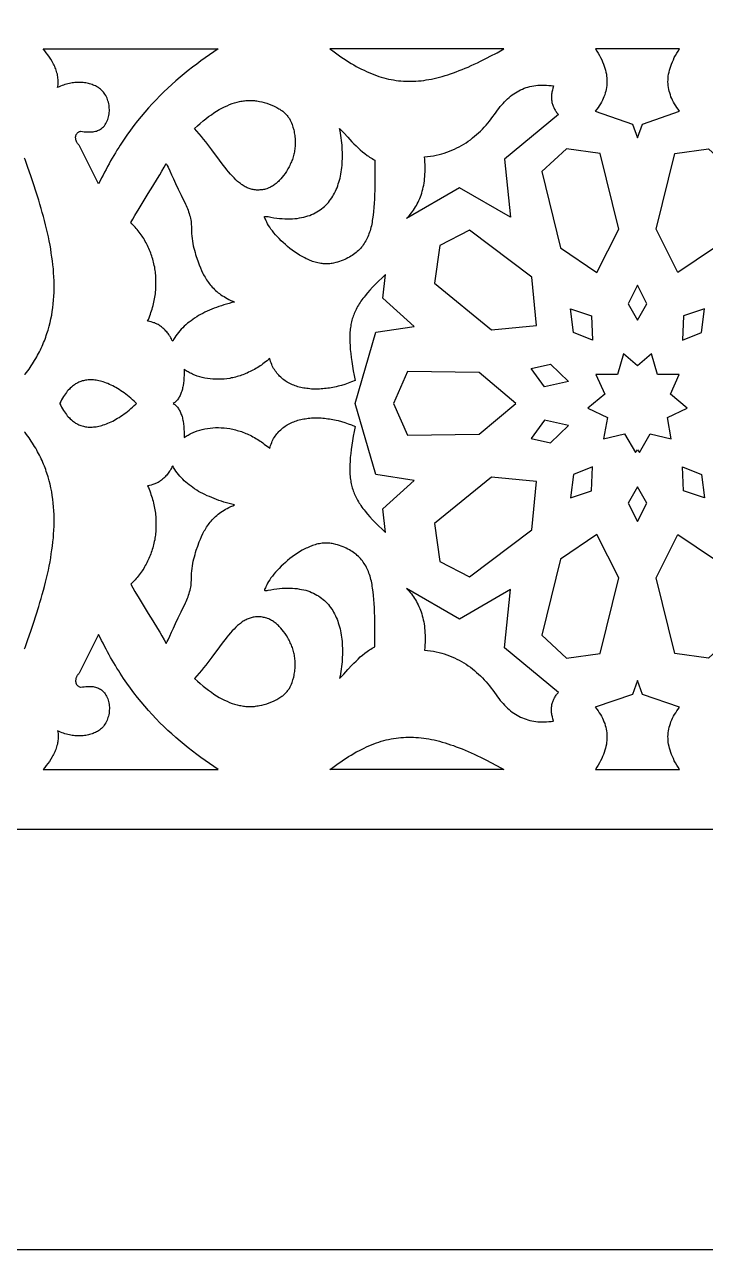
# Model space of a CAD drawing. Extents: x -580 to 580, y -400 to 400.
# Drawn here: x -255.3 to -198.6, y -400 to -298 of the extents above; entities that cross this region are included whole.
import ezdxf

# ---------------------------------------------------------------- set-up
doc = ezdxf.new("R2010")
doc.units = 0
doc.layers.add('LAYER_1', color=18, linetype='CONTINUOUS')
doc.layers.add('LAYER_2', color=174, linetype='CONTINUOUS')

msp = doc.modelspace()

# ---------------------------------------------------------------- linework, layer by layer
at = {"layer": 'LAYER_1'}
for points in [[(-580, -400), (580, -400), (580, 400), (-580, 400)], [(-239.2, -300.04), (-239.57, -300.28), (-239.93, -300.53), (-240.29, -300.78), (-240.65, -301.04), (-241, -301.3), (-241.36, -301.56), (-241.7, -301.84), (-242.05, -302.12), (-242.39, -302.4), (-242.73, -302.7), (-243.07, -303), (-243.4, -303.3), (-243.73, -303.62), (-244.06, -303.94), (-244.38, -304.27), (-244.7, -304.61), (-245.01, -304.95), (-245.32, -305.31), (-245.63, -305.67), (-245.93, -306.04), (-246.23, -306.43), (-246.52, -306.82), (-246.81, -307.22), (-247.09, -307.63), (-247.37, -308.05), (-247.5, -308.26), (-247.64, -308.48), (-247.77, -308.7), (-247.91, -308.92), (-248.04, -309.14), (-248.17, -309.37), (-248.3, -309.6), (-248.43, -309.83), (-248.55, -310.07), (-248.68, -310.31), (-248.8, -310.55), (-248.93, -310.79), (-249.05, -311.04), (-249.17, -311.29), (-250.75, -308.11), (-250.79, -308.08), (-250.83, -308.04), (-250.86, -307.99), (-250.9, -307.95), (-250.93, -307.91), (-250.95, -307.86), (-250.98, -307.82), (-251, -307.78), (-251.02, -307.73), (-251.04, -307.68), (-251.06, -307.64), (-251.07, -307.59), (-251.08, -307.55), (-251.08, -307.5), (-251.09, -307.46), (-251.09, -307.41), (-251.09, -307.37), (-251.08, -307.33), (-251.07, -307.29), (-251.06, -307.25), (-251.05, -307.21), (-251.03, -307.17), (-251.01, -307.13), (-250.98, -307.1), (-250.96, -307.06), (-250.93, -307.03), (-250.89, -307), (-250.85, -306.98), (-250.81, -306.95), (-250.77, -306.93), (-250.72, -306.91), (-250.67, -306.9), (-250.52, -306.92), (-250.37, -306.94), (-250.24, -306.95), (-250.1, -306.96), (-249.98, -306.96), (-249.86, -306.96), (-249.74, -306.95), (-249.63, -306.94), (-249.53, -306.93), (-249.43, -306.9), (-249.34, -306.88), (-249.25, -306.85), (-249.17, -306.81), (-249.09, -306.77), (-249.01, -306.73), (-248.94, -306.68), (-248.85, -306.6), (-248.77, -306.52), (-248.69, -306.44), (-248.62, -306.34), (-248.56, -306.25), (-248.5, -306.14), (-248.45, -306.04), (-248.41, -305.93), (-248.37, -305.82), (-248.34, -305.7), (-248.31, -305.58), (-248.29, -305.46), (-248.28, -305.34), (-248.27, -305.22), (-248.27, -305.1), (-248.28, -304.97), (-248.29, -304.85), (-248.3, -304.73), (-248.33, -304.61), (-248.35, -304.49), (-248.39, -304.37), (-248.43, -304.25), (-248.47, -304.14), (-248.52, -304.03), (-248.58, -303.93), (-248.64, -303.82), (-248.7, -303.73), (-248.77, -303.64), (-248.85, -303.55), (-248.93, -303.47), (-249.01, -303.39), (-249.1, -303.33), (-249.18, -303.27), (-249.26, -303.22), (-249.35, -303.17), (-249.44, -303.13), (-249.53, -303.09), (-249.62, -303.05), (-249.72, -303.01), (-249.82, -302.98), (-249.92, -302.95), (-250.02, -302.92), (-250.12, -302.9), (-250.23, -302.88), (-250.34, -302.87), (-250.45, -302.85), (-250.56, -302.84), (-250.67, -302.84), (-250.79, -302.84), (-250.9, -302.84), (-251.02, -302.84), (-251.14, -302.85), (-251.25, -302.86), (-251.37, -302.88), (-251.49, -302.9), (-251.61, -302.92), (-251.73, -302.95), (-251.86, -302.98), (-251.98, -303.02), (-252.1, -303.06), (-252.22, -303.1), (-252.34, -303.15), (-252.46, -303.2), (-252.59, -303.26), (-252.57, -303.14), (-252.55, -303.03), (-252.54, -302.92), (-252.54, -302.8), (-252.54, -302.69), (-252.55, -302.58), (-252.56, -302.47), (-252.57, -302.36), (-252.59, -302.25), (-252.61, -302.14), (-252.64, -302.03), (-252.67, -301.92), (-252.71, -301.82), (-252.74, -301.71), (-252.78, -301.61), (-252.83, -301.5), (-252.87, -301.4), (-252.92, -301.3), (-252.98, -301.2), (-253.03, -301.1), (-253.14, -300.91), (-253.27, -300.73), (-253.39, -300.54), (-253.53, -300.37), (-253.66, -300.2), (-253.8, -300.04)], [(-229.9, -300.04), (-229.67, -300.21), (-229.44, -300.38), (-229.22, -300.54), (-228.99, -300.69), (-228.77, -300.84), (-228.56, -300.98), (-228.34, -301.12), (-228.12, -301.25), (-227.91, -301.38), (-227.7, -301.5), (-227.48, -301.61), (-227.27, -301.72), (-227.06, -301.82), (-226.86, -301.92), (-226.65, -302.01), (-226.44, -302.1), (-226.24, -302.18), (-226.03, -302.26), (-225.82, -302.33), (-225.62, -302.39), (-225.42, -302.45), (-225.21, -302.5), (-225.01, -302.55), (-224.8, -302.59), (-224.6, -302.63), (-224.39, -302.66), (-224.19, -302.69), (-223.98, -302.71), (-223.77, -302.73), (-223.57, -302.74), (-223.36, -302.74), (-223.15, -302.74), (-222.94, -302.74), (-222.73, -302.73), (-222.52, -302.71), (-222.31, -302.69), (-222.09, -302.66), (-221.88, -302.63), (-221.66, -302.59), (-221.44, -302.55), (-221.22, -302.51), (-220.99, -302.45), (-220.77, -302.4), (-220.54, -302.33), (-220.31, -302.27), (-220.08, -302.19), (-219.85, -302.12), (-219.61, -302.03), (-219.37, -301.95), (-219.13, -301.85), (-218.88, -301.76), (-218.64, -301.65), (-218.39, -301.55), (-218.13, -301.43), (-217.88, -301.32), (-217.61, -301.19), (-217.35, -301.07), (-217.08, -300.93), (-216.81, -300.8), (-216.54, -300.66), (-215.98, -300.36), (-215.4, -300.04)], [(-204.28, -307.46), (-203.86, -306.3), (-200.77, -305.22), (-200.88, -305.07), (-200.99, -304.92), (-201.09, -304.77), (-201.19, -304.62), (-201.27, -304.47), (-201.35, -304.32), (-201.42, -304.17), (-201.49, -304.02), (-201.54, -303.87), (-201.59, -303.71), (-201.64, -303.56), (-201.67, -303.41), (-201.7, -303.25), (-201.72, -303.1), (-201.73, -302.94), (-201.74, -302.78), (-201.73, -302.62), (-201.72, -302.46), (-201.71, -302.3), (-201.68, -302.14), (-201.65, -301.98), (-201.61, -301.81), (-201.56, -301.64), (-201.5, -301.47), (-201.44, -301.3), (-201.37, -301.13), (-201.29, -300.95), (-201.21, -300.77), (-201.11, -300.59), (-201.01, -300.41), (-200.9, -300.23), (-200.79, -300.04), (-204.28, -300.04), (-207.77, -300.04), (-207.65, -300.23), (-207.54, -300.41), (-207.44, -300.59), (-207.35, -300.77), (-207.26, -300.95), (-207.18, -301.13), (-207.11, -301.3), (-207.05, -301.47), (-207, -301.64), (-206.95, -301.81), (-206.91, -301.98), (-206.87, -302.14), (-206.85, -302.3), (-206.83, -302.46), (-206.82, -302.62), (-206.82, -302.78), (-206.82, -302.94), (-206.84, -303.1), (-206.86, -303.25), (-206.88, -303.41), (-206.92, -303.56), (-206.96, -303.71), (-207.01, -303.87), (-207.07, -304.02), (-207.13, -304.17), (-207.2, -304.32), (-207.28, -304.47), (-207.37, -304.62), (-207.46, -304.77), (-207.56, -304.92), (-207.67, -305.07), (-207.79, -305.22), (-204.69, -306.3)], [(-223.51, -314.15), (-223.41, -314.04), (-223.31, -313.93), (-223.21, -313.82), (-223.11, -313.7), (-223.02, -313.58), (-222.93, -313.46), (-222.85, -313.33), (-222.77, -313.2), (-222.69, -313.07), (-222.62, -312.94), (-222.55, -312.8), (-222.48, -312.66), (-222.42, -312.51), (-222.36, -312.36), (-222.3, -312.21), (-222.25, -312.05), (-222.21, -311.89), (-222.16, -311.73), (-222.12, -311.56), (-222.09, -311.39), (-222.06, -311.22), (-222.03, -311.04), (-222.01, -310.86), (-221.99, -310.67), (-221.98, -310.48), (-221.97, -310.29), (-221.97, -310.09), (-221.97, -309.89), (-221.97, -309.68), (-221.98, -309.47), (-222, -309.26), (-222.01, -309.04), (-221.76, -309.01), (-221.52, -308.98), (-221.28, -308.94), (-221.04, -308.89), (-220.81, -308.84), (-220.59, -308.78), (-220.37, -308.71), (-220.15, -308.64), (-219.93, -308.56), (-219.73, -308.48), (-219.52, -308.39), (-219.32, -308.29), (-219.12, -308.19), (-218.93, -308.08), (-218.74, -307.97), (-218.56, -307.85), (-218.37, -307.73), (-218.2, -307.6), (-218.02, -307.46), (-217.85, -307.32), (-217.68, -307.18), (-217.52, -307.03), (-217.36, -306.88), (-217.2, -306.72), (-217.05, -306.56), (-216.89, -306.39), (-216.75, -306.22), (-216.6, -306.05), (-216.46, -305.87), (-216.32, -305.68), (-216.18, -305.5), (-216.05, -305.3), (-215.94, -305.15), (-215.82, -305), (-215.71, -304.85), (-215.59, -304.71), (-215.47, -304.58), (-215.35, -304.45), (-215.23, -304.32), (-215.11, -304.2), (-214.98, -304.09), (-214.85, -303.98), (-214.72, -303.88), (-214.58, -303.78), (-214.45, -303.69), (-214.31, -303.61), (-214.16, -303.53), (-214.02, -303.45), (-213.87, -303.39), (-213.72, -303.32), (-213.56, -303.27), (-213.41, -303.22), (-213.25, -303.18), (-213.08, -303.14), (-212.92, -303.11), (-212.75, -303.09), (-212.58, -303.07), (-212.4, -303.06), (-212.22, -303.05), (-212.04, -303.06), (-211.85, -303.06), (-211.66, -303.08), (-211.47, -303.1), (-211.27, -303.13), (-211.33, -303.31), (-211.37, -303.48), (-211.39, -303.56), (-211.41, -303.65), (-211.42, -303.73), (-211.43, -303.81), (-211.44, -303.89), (-211.44, -303.97), (-211.44, -304.05), (-211.44, -304.13), (-211.44, -304.21), (-211.43, -304.28), (-211.42, -304.36), (-211.41, -304.43), (-211.4, -304.51), (-211.38, -304.58), (-211.36, -304.65), (-211.34, -304.72), (-211.31, -304.8), (-211.28, -304.86), (-211.25, -304.93), (-211.22, -305), (-211.18, -305.07), (-211.14, -305.13), (-211.1, -305.2), (-211.06, -305.26), (-211.01, -305.33), (-210.96, -305.39), (-210.91, -305.45), (-210.85, -305.51), (-215.35, -309.21), (-214.85, -314.06), (-219.1, -311.6)], [(-241.17, -306.66), (-240.93, -306.44), (-240.7, -306.24), (-240.47, -306.04), (-240.24, -305.86), (-240.01, -305.68), (-239.78, -305.52), (-239.56, -305.37), (-239.34, -305.23), (-239.12, -305.1), (-238.9, -304.98), (-238.69, -304.87), (-238.47, -304.77), (-238.26, -304.68), (-238.05, -304.6), (-237.84, -304.53), (-237.63, -304.47), (-237.42, -304.42), (-237.32, -304.4), (-237.22, -304.39), (-237.11, -304.37), (-237.01, -304.36), (-236.91, -304.35), (-236.8, -304.34), (-236.7, -304.34), (-236.6, -304.33), (-236.5, -304.33), (-236.39, -304.34), (-236.29, -304.34), (-236.19, -304.35), (-236.09, -304.36), (-235.98, -304.37), (-235.88, -304.39), (-235.78, -304.41), (-235.57, -304.45), (-235.37, -304.5), (-235.16, -304.57), (-234.96, -304.64), (-234.75, -304.72), (-234.54, -304.81), (-234.33, -304.92), (-234.24, -304.97), (-234.15, -305.02), (-234.06, -305.07), (-233.98, -305.13), (-233.9, -305.18), (-233.82, -305.24), (-233.75, -305.3), (-233.69, -305.36), (-233.63, -305.42), (-233.57, -305.48), (-233.51, -305.54), (-233.46, -305.6), (-233.41, -305.66), (-233.37, -305.72), (-233.28, -305.84), (-233.21, -305.97), (-233.15, -306.09), (-233.1, -306.21), (-233.05, -306.33), (-233.01, -306.45), (-232.98, -306.56), (-232.92, -306.78), (-232.89, -306.9), (-232.87, -307.02), (-232.85, -307.14), (-232.83, -307.26), (-232.81, -307.37), (-232.8, -307.49), (-232.79, -307.6), (-232.79, -307.72), (-232.79, -307.83), (-232.79, -307.94), (-232.79, -308.06), (-232.8, -308.17), (-232.81, -308.28), (-232.82, -308.39), (-232.84, -308.5), (-232.85, -308.6), (-232.88, -308.71), (-232.9, -308.82), (-232.93, -308.92), (-232.96, -309.03), (-232.99, -309.13), (-233.03, -309.24), (-233.07, -309.34), (-233.11, -309.44), (-233.15, -309.54), (-233.2, -309.65), (-233.25, -309.75), (-233.3, -309.85), (-233.35, -309.95), (-233.41, -310.04), (-233.53, -310.24), (-233.64, -310.41), (-233.76, -310.57), (-233.88, -310.72), (-234, -310.87), (-234.13, -311.01), (-234.19, -311.07), (-234.26, -311.14), (-234.33, -311.2), (-234.39, -311.25), (-234.47, -311.31), (-234.54, -311.36), (-234.61, -311.41), (-234.69, -311.46), (-234.76, -311.51), (-234.84, -311.55), (-234.92, -311.59), (-235, -311.62), (-235.09, -311.66), (-235.17, -311.69), (-235.26, -311.71), (-235.35, -311.74), (-235.44, -311.76), (-235.53, -311.77), (-235.63, -311.78), (-235.73, -311.79), (-235.83, -311.8), (-235.93, -311.8), (-236.02, -311.8), (-236.11, -311.79), (-236.2, -311.78), (-236.29, -311.76), (-236.38, -311.75), (-236.46, -311.72), (-236.55, -311.7), (-236.63, -311.67), (-236.71, -311.64), (-236.8, -311.6), (-236.88, -311.56), (-236.96, -311.52), (-237.04, -311.47), (-237.12, -311.42), (-237.2, -311.37), (-237.28, -311.32), (-237.36, -311.26), (-237.43, -311.2), (-237.59, -311.07), (-237.74, -310.93), (-237.89, -310.78), (-238.04, -310.62), (-238.19, -310.46), (-238.34, -310.28), (-238.49, -310.1), (-238.64, -309.91), (-238.79, -309.72), (-239.1, -309.31), (-239.73, -308.45), (-240.07, -308), (-240.24, -307.78), (-240.42, -307.55), (-240.6, -307.33), (-240.78, -307.1), (-240.98, -306.88)], [(-234.81, -314.06), (-234.56, -314.1), (-234.33, -314.13), (-234.09, -314.15), (-233.87, -314.17), (-233.65, -314.19), (-233.43, -314.19), (-233.22, -314.19), (-233.02, -314.18), (-232.82, -314.17), (-232.63, -314.15), (-232.44, -314.12), (-232.26, -314.09), (-232.08, -314.05), (-231.91, -314), (-231.75, -313.95), (-231.58, -313.9), (-231.43, -313.83), (-231.28, -313.77), (-231.13, -313.69), (-230.99, -313.62), (-230.85, -313.53), (-230.72, -313.45), (-230.59, -313.35), (-230.47, -313.26), (-230.36, -313.15), (-230.24, -313.05), (-230.14, -312.93), (-230.03, -312.82), (-229.93, -312.7), (-229.84, -312.57), (-229.75, -312.45), (-229.67, -312.31), (-229.59, -312.18), (-229.51, -312.04), (-229.44, -311.9), (-229.37, -311.75), (-229.31, -311.6), (-229.25, -311.44), (-229.2, -311.29), (-229.15, -311.13), (-229.1, -310.97), (-229.06, -310.8), (-229.02, -310.63), (-228.99, -310.46), (-228.96, -310.29), (-228.93, -310.11), (-228.91, -309.93), (-228.89, -309.75), (-228.88, -309.57), (-228.87, -309.39), (-228.86, -309.2), (-228.86, -309.01), (-228.86, -308.82), (-228.86, -308.63), (-228.87, -308.44), (-228.88, -308.24), (-228.89, -308.05), (-228.91, -307.85), (-228.94, -307.66), (-228.96, -307.46), (-228.99, -307.26), (-229.02, -307.06), (-229.06, -306.86), (-229.09, -306.66), (-228.75, -307.03), (-228.41, -307.4), (-228.07, -307.77), (-227.9, -307.94), (-227.72, -308.12), (-227.55, -308.29), (-227.37, -308.45), (-227.18, -308.61), (-226.99, -308.76), (-226.79, -308.91), (-226.69, -308.98), (-226.59, -309.05), (-226.49, -309.12), (-226.38, -309.18), (-226.27, -309.25), (-226.16, -309.31), (-226.16, -311.01), (-226.17, -311.41), (-226.17, -311.8), (-226.18, -312.18), (-226.19, -312.54), (-226.21, -312.89), (-226.23, -313.24), (-226.26, -313.57), (-226.3, -313.89), (-226.34, -314.19), (-226.37, -314.34), (-226.39, -314.49), (-226.42, -314.64), (-226.45, -314.78), (-226.49, -314.92), (-226.52, -315.05), (-226.56, -315.18), (-226.61, -315.31), (-226.65, -315.44), (-226.7, -315.56), (-226.75, -315.69), (-226.8, -315.8), (-226.86, -315.92), (-226.92, -316.03), (-226.98, -316.14), (-227.05, -316.25), (-227.12, -316.35), (-227.19, -316.46), (-227.27, -316.55), (-227.35, -316.65), (-227.44, -316.74), (-227.53, -316.83), (-227.62, -316.92), (-227.72, -317), (-227.82, -317.08), (-227.93, -317.16), (-228.04, -317.24), (-228.16, -317.31), (-228.28, -317.38), (-228.4, -317.45), (-228.54, -317.51), (-228.67, -317.57), (-228.81, -317.63), (-228.96, -317.68), (-229.11, -317.74), (-229.26, -317.79), (-229.42, -317.83), (-229.59, -317.88), (-229.7, -317.9), (-229.8, -317.92), (-229.91, -317.93), (-230.02, -317.94), (-230.12, -317.95), (-230.23, -317.95), (-230.34, -317.94), (-230.45, -317.94), (-230.56, -317.92), (-230.67, -317.91), (-230.78, -317.89), (-230.9, -317.86), (-231.01, -317.84), (-231.12, -317.81), (-231.23, -317.77), (-231.34, -317.74), (-231.45, -317.7), (-231.56, -317.65), (-231.67, -317.61), (-231.78, -317.56), (-231.89, -317.51), (-232, -317.45), (-232.21, -317.34), (-232.43, -317.21), (-232.64, -317.08), (-232.84, -316.94), (-233.04, -316.8), (-233.24, -316.65), (-233.43, -316.49), (-233.61, -316.33), (-233.79, -316.17), (-233.96, -316.01), (-234.13, -315.84), (-234.28, -315.68), (-234.43, -315.51), (-234.56, -315.35), (-234.69, -315.19), (-234.81, -315.04), (-234.91, -314.89), (-235.01, -314.74), (-235.09, -314.6), (-235.16, -314.47), (-235.22, -314.35), (-235.25, -314.28), (-235.27, -314.23), (-235.32, -314.13), (-235.34, -314.09), (-235.36, -314.06), (-235.36, -314.04), (-235.36, -314.03), (-235.36, -314.02), (-235.35, -314.01), (-235.34, -314), (-235.31, -313.99), (-235.27, -313.99), (-235.22, -313.99), (-235.14, -314), (-235.05, -314.01)], [(-205.84, -315.05), (-207.39, -308.75), (-210.19, -308.35), (-212.25, -310.26), (-210.68, -316.6), (-207.65, -318.67)], [(-202.71, -315.05), (-201.16, -308.75), (-198.37, -308.35), (-196.3, -310.26), (-197.87, -316.6), (-200.91, -318.67)], [(-246.5, -314.5), (-246.33, -314.21), (-246.16, -313.92), (-245.8, -313.32), (-245.03, -312.08), (-244.65, -311.46), (-244.27, -310.83), (-244.08, -310.52), (-243.9, -310.21), (-243.72, -309.89), (-243.55, -309.58), (-243.47, -309.74), (-243.39, -309.89), (-243.24, -310.2), (-243.09, -310.52), (-242.94, -310.87), (-242.76, -311.26), (-242.55, -311.71), (-242.3, -312.23), (-242.15, -312.52), (-241.99, -312.84), (-241.93, -312.96), (-241.87, -313.09), (-241.81, -313.21), (-241.76, -313.34), (-241.71, -313.48), (-241.67, -313.61), (-241.62, -313.74), (-241.59, -313.88), (-241.55, -314.01), (-241.52, -314.15), (-241.5, -314.28), (-241.47, -314.41), (-241.46, -314.55), (-241.45, -314.68), (-241.44, -314.81), (-241.44, -314.94), (-241.44, -315.18), (-241.43, -315.41), (-241.41, -315.63), (-241.39, -315.84), (-241.36, -316.04), (-241.32, -316.24), (-241.29, -316.43), (-241.24, -316.62), (-241.19, -316.8), (-241.14, -316.98), (-241.09, -317.16), (-241.03, -317.33), (-240.91, -317.68), (-240.78, -318.03), (-240.68, -318.27), (-240.59, -318.5), (-240.48, -318.73), (-240.42, -318.84), (-240.37, -318.95), (-240.3, -319.06), (-240.24, -319.16), (-240.17, -319.27), (-240.1, -319.37), (-240.03, -319.48), (-239.95, -319.58), (-239.88, -319.68), (-239.79, -319.78), (-239.7, -319.88), (-239.61, -319.97), (-239.52, -320.07), (-239.42, -320.16), (-239.32, -320.25), (-239.21, -320.34), (-239.09, -320.42), (-238.98, -320.51), (-238.85, -320.59), (-238.72, -320.67), (-238.59, -320.75), (-238.45, -320.83), (-238.31, -320.91), (-238.16, -320.98), (-238, -321.05), (-237.84, -321.12), (-238.07, -321.17), (-238.29, -321.23), (-238.51, -321.3), (-238.73, -321.36), (-238.94, -321.43), (-239.15, -321.5), (-239.35, -321.57), (-239.55, -321.64), (-239.75, -321.72), (-239.94, -321.8), (-240.13, -321.89), (-240.31, -321.97), (-240.49, -322.06), (-240.67, -322.16), (-240.84, -322.25), (-241, -322.35), (-241.17, -322.45), (-241.32, -322.56), (-241.47, -322.67), (-241.62, -322.78), (-241.76, -322.89), (-241.9, -323.01), (-242.04, -323.13), (-242.16, -323.26), (-242.29, -323.38), (-242.4, -323.52), (-242.52, -323.65), (-242.63, -323.79), (-242.73, -323.93), (-242.82, -324.08), (-242.92, -324.23), (-243, -324.38), (-243.06, -324.28), (-243.11, -324.18), (-243.16, -324.09), (-243.22, -324), (-243.27, -323.92), (-243.33, -323.83), (-243.39, -323.75), (-243.44, -323.68), (-243.5, -323.6), (-243.56, -323.53), (-243.62, -323.47), (-243.69, -323.4), (-243.75, -323.34), (-243.81, -323.29), (-243.88, -323.23), (-243.94, -323.18), (-244.01, -323.13), (-244.07, -323.09), (-244.14, -323.04), (-244.21, -323), (-244.28, -322.96), (-244.35, -322.93), (-244.42, -322.9), (-244.49, -322.86), (-244.56, -322.84), (-244.64, -322.81), (-244.78, -322.77), (-244.93, -322.73), (-245.09, -322.71), (-245.02, -322.56), (-244.96, -322.42), (-244.91, -322.28), (-244.86, -322.14), (-244.81, -321.99), (-244.76, -321.85), (-244.71, -321.71), (-244.67, -321.57), (-244.63, -321.42), (-244.6, -321.28), (-244.56, -321.14), (-244.53, -321), (-244.51, -320.85), (-244.48, -320.71), (-244.46, -320.57), (-244.44, -320.43), (-244.43, -320.28), (-244.41, -320.14), (-244.4, -320), (-244.39, -319.86), (-244.39, -319.72), (-244.39, -319.58), (-244.39, -319.44), (-244.39, -319.3), (-244.39, -319.16), (-244.4, -319.02), (-244.41, -318.88), (-244.43, -318.75), (-244.44, -318.61), (-244.46, -318.48), (-244.48, -318.34), (-244.5, -318.21), (-244.53, -318.07), (-244.56, -317.94), (-244.59, -317.81), (-244.62, -317.68), (-244.66, -317.55), (-244.7, -317.42), (-244.74, -317.29), (-244.78, -317.16), (-244.83, -317.04), (-244.87, -316.91), (-244.92, -316.79), (-244.98, -316.66), (-245.03, -316.54), (-245.09, -316.42), (-245.15, -316.3), (-245.21, -316.19), (-245.28, -316.07), (-245.34, -315.95), (-245.41, -315.84), (-245.48, -315.73), (-245.55, -315.62), (-245.63, -315.51), (-245.71, -315.4), (-245.79, -315.29), (-245.87, -315.19), (-245.95, -315.09), (-246.04, -314.99), (-246.13, -314.89), (-246.22, -314.79), (-246.31, -314.69), (-246.41, -314.6)], [(-213.08, -319.06), (-218.26, -315.14), (-220.73, -316.41), (-221.2, -319.56), (-216.44, -323.42), (-212.69, -323.07)], [(-242.97, -329.56), (-242.96, -329.56), (-242.97, -329.57), (-242.95, -329.57), (-242.88, -329.61), (-242.82, -329.66), (-242.76, -329.71), (-242.71, -329.76), (-242.65, -329.82), (-242.6, -329.88), (-242.55, -329.95), (-242.51, -330.01), (-242.46, -330.08), (-242.42, -330.16), (-242.38, -330.24), (-242.34, -330.32), (-242.31, -330.4), (-242.28, -330.48), (-242.25, -330.57), (-242.22, -330.66), (-242.19, -330.76), (-242.17, -330.85), (-242.15, -330.95), (-242.13, -331.05), (-242.1, -331.26), (-242.07, -331.47), (-242.06, -331.7), (-242.05, -331.93), (-242.05, -332.16), (-242.05, -332.4), (-241.97, -332.35), (-241.89, -332.29), (-241.8, -332.24), (-241.71, -332.19), (-241.62, -332.14), (-241.53, -332.09), (-241.44, -332.04), (-241.34, -332), (-241.25, -331.96), (-241.15, -331.92), (-240.95, -331.84), (-240.75, -331.78), (-240.54, -331.72), (-240.32, -331.67), (-240.11, -331.64), (-239.88, -331.61), (-239.66, -331.59), (-239.43, -331.57), (-239.19, -331.57), (-238.96, -331.58), (-238.72, -331.6), (-238.48, -331.62), (-238.24, -331.66), (-238.12, -331.68), (-238, -331.71), (-237.88, -331.74), (-237.76, -331.77), (-237.64, -331.8), (-237.52, -331.83), (-237.39, -331.87), (-237.27, -331.91), (-237.15, -331.95), (-237.03, -332), (-236.91, -332.05), (-236.79, -332.1), (-236.67, -332.16), (-236.55, -332.21), (-236.43, -332.27), (-236.31, -332.33), (-236.19, -332.4), (-236.07, -332.47), (-235.95, -332.54), (-235.83, -332.61), (-235.72, -332.69), (-235.6, -332.77), (-235.48, -332.85), (-235.37, -332.94), (-235.26, -333.03), (-235.14, -333.12), (-235.03, -333.21), (-234.92, -333.31), (-234.88, -333.18), (-234.84, -333.06), (-234.8, -332.94), (-234.75, -332.82), (-234.7, -332.71), (-234.65, -332.59), (-234.59, -332.49), (-234.53, -332.38), (-234.46, -332.28), (-234.39, -332.18), (-234.32, -332.09), (-234.25, -332), (-234.17, -331.91), (-234.09, -331.83), (-234, -331.75), (-233.92, -331.67), (-233.83, -331.6), (-233.74, -331.53), (-233.64, -331.46), (-233.55, -331.4), (-233.45, -331.34), (-233.34, -331.28), (-233.24, -331.22), (-233.13, -331.17), (-233.02, -331.12), (-232.91, -331.08), (-232.8, -331.04), (-232.69, -331), (-232.57, -330.96), (-232.45, -330.93), (-232.33, -330.9), (-232.21, -330.87), (-232.08, -330.85), (-231.96, -330.83), (-231.83, -330.81), (-231.7, -330.79), (-231.57, -330.78), (-231.44, -330.77), (-231.31, -330.76), (-231.17, -330.76), (-231.04, -330.76), (-230.9, -330.76), (-230.77, -330.76), (-230.63, -330.77), (-230.49, -330.78), (-230.35, -330.79), (-230.21, -330.81), (-230.07, -330.83), (-229.93, -330.85), (-229.79, -330.87), (-229.65, -330.9), (-229.51, -330.93), (-229.37, -330.96), (-229.22, -330.99), (-228.94, -331.07), (-228.65, -331.15), (-228.37, -331.25), (-228.09, -331.35), (-227.81, -331.47), (-227.88, -331.89), (-227.95, -332.29), (-228.02, -332.68), (-228.07, -333.04), (-228.12, -333.4), (-228.17, -333.73), (-228.2, -334.06), (-228.22, -334.37), (-228.24, -334.66), (-228.25, -334.95), (-228.25, -335.09), (-228.24, -335.23), (-228.24, -335.36), (-228.23, -335.49), (-228.22, -335.62), (-228.21, -335.75), (-228.19, -335.88), (-228.17, -336), (-228.15, -336.12), (-228.13, -336.25), (-228.1, -336.37), (-228.07, -336.48), (-228.04, -336.6), (-228, -336.72), (-227.96, -336.83), (-227.92, -336.95), (-227.88, -337.06), (-227.83, -337.17), (-227.78, -337.29), (-227.72, -337.4), (-227.66, -337.51), (-227.6, -337.62), (-227.53, -337.74), (-227.46, -337.85), (-227.39, -337.96), (-227.32, -338.07), (-227.24, -338.19), (-227.15, -338.3), (-227.06, -338.42), (-226.97, -338.53), (-226.78, -338.77), (-226.57, -339), (-226.34, -339.25), (-226.1, -339.5), (-225.84, -339.76), (-225.56, -340.02), (-225.26, -340.3), (-225.48, -338.33), (-222.89, -335.98), (-226.08, -335.48), (-227.81, -329.56), (-226.08, -323.64), (-222.89, -323.15), (-225.48, -320.79), (-225.26, -318.83), (-225.56, -319.1), (-225.84, -319.37), (-226.1, -319.63), (-226.34, -319.88), (-226.57, -320.12), (-226.78, -320.36), (-226.97, -320.59), (-227.06, -320.71), (-227.15, -320.82), (-227.24, -320.94), (-227.32, -321.05), (-227.39, -321.16), (-227.46, -321.28), (-227.53, -321.39), (-227.6, -321.5), (-227.66, -321.61), (-227.72, -321.73), (-227.78, -321.84), (-227.83, -321.95), (-227.88, -322.07), (-227.92, -322.18), (-227.96, -322.29), (-228, -322.41), (-228.04, -322.53), (-228.07, -322.64), (-228.1, -322.76), (-228.13, -322.88), (-228.15, -323), (-228.17, -323.13), (-228.19, -323.25), (-228.21, -323.38), (-228.22, -323.5), (-228.23, -323.63), (-228.24, -323.77), (-228.24, -323.9), (-228.25, -324.04), (-228.25, -324.18), (-228.24, -324.46), (-228.22, -324.76), (-228.2, -325.07), (-228.17, -325.39), (-228.12, -325.73), (-228.07, -326.08), (-228.02, -326.45), (-227.95, -326.84), (-227.88, -327.24), (-227.81, -327.66), (-228.09, -327.77), (-228.37, -327.88), (-228.65, -327.97), (-228.94, -328.06), (-229.22, -328.13), (-229.37, -328.17), (-229.51, -328.2), (-229.65, -328.23), (-229.79, -328.25), (-229.93, -328.28), (-230.07, -328.3), (-230.21, -328.32), (-230.35, -328.33), (-230.49, -328.34), (-230.63, -328.35), (-230.77, -328.36), (-230.9, -328.37), (-231.04, -328.37), (-231.17, -328.37), (-231.31, -328.36), (-231.44, -328.36), (-231.57, -328.35), (-231.7, -328.33), (-231.83, -328.32), (-231.96, -328.3), (-232.08, -328.28), (-232.21, -328.26), (-232.33, -328.23), (-232.45, -328.2), (-232.57, -328.17), (-232.69, -328.13), (-232.8, -328.09), (-232.91, -328.05), (-233.02, -328), (-233.13, -327.96), (-233.24, -327.9), (-233.34, -327.85), (-233.45, -327.79), (-233.55, -327.73), (-233.64, -327.67), (-233.74, -327.6), (-233.83, -327.53), (-233.92, -327.45), (-234, -327.38), (-234.09, -327.3), (-234.17, -327.21), (-234.25, -327.13), (-234.32, -327.04), (-234.39, -326.94), (-234.46, -326.84), (-234.53, -326.74), (-234.59, -326.64), (-234.65, -326.53), (-234.7, -326.42), (-234.75, -326.31), (-234.8, -326.19), (-234.84, -326.07), (-234.88, -325.94), (-234.92, -325.81), (-235.03, -325.91), (-235.14, -326.01), (-235.26, -326.1), (-235.37, -326.19), (-235.48, -326.27), (-235.6, -326.36), (-235.72, -326.44), (-235.83, -326.51), (-235.95, -326.59), (-236.07, -326.66), (-236.19, -326.73), (-236.31, -326.79), (-236.43, -326.85), (-236.55, -326.91), (-236.67, -326.97), (-236.79, -327.03), (-236.91, -327.08), (-237.03, -327.13), (-237.15, -327.17), (-237.27, -327.22), (-237.39, -327.26), (-237.52, -327.29), (-237.64, -327.33), (-237.76, -327.36), (-237.88, -327.39), (-238, -327.42), (-238.12, -327.44), (-238.24, -327.47), (-238.48, -327.5), (-238.72, -327.53), (-238.96, -327.55), (-239.19, -327.55), (-239.43, -327.55), (-239.66, -327.54), (-239.88, -327.52), (-240.11, -327.49), (-240.32, -327.45), (-240.54, -327.4), (-240.75, -327.35), (-240.95, -327.28), (-241.15, -327.21), (-241.25, -327.17), (-241.34, -327.13), (-241.44, -327.08), (-241.53, -327.04), (-241.62, -326.99), (-241.71, -326.94), (-241.8, -326.89), (-241.89, -326.84), (-241.97, -326.78), (-242.05, -326.72), (-242.05, -326.96), (-242.05, -327.2), (-242.06, -327.43), (-242.07, -327.65), (-242.1, -327.87), (-242.13, -328.08), (-242.15, -328.18), (-242.17, -328.27), (-242.19, -328.37), (-242.22, -328.46), (-242.25, -328.55), (-242.28, -328.64), (-242.31, -328.73), (-242.34, -328.81), (-242.38, -328.89), (-242.42, -328.97), (-242.46, -329.04), (-242.51, -329.11), (-242.55, -329.18), (-242.6, -329.25), (-242.65, -329.31), (-242.71, -329.36), (-242.76, -329.42), (-242.82, -329.47), (-242.88, -329.51), (-242.95, -329.56)], [(-204.28, -322.62), (-203.51, -321.26), (-204.28, -319.72), (-205.04, -321.26)], [(-208.02, -324.29), (-209.62, -323.65), (-209.87, -321.69), (-208.11, -322.27)], [(-200.53, -324.29), (-198.94, -323.65), (-198.68, -321.69), (-200.44, -322.27)], [(-210.02, -327.73), (-212.03, -328.19), (-213.13, -326.65), (-211.51, -326.29)], [(-204.28, -333.41), (-204.11, -333.64), (-203.21, -332.08), (-201.46, -332.52), (-201.78, -330.74), (-200.15, -329.96), (-201.54, -328.8), (-200.8, -327.15), (-202.61, -327.16), (-203.1, -325.42), (-204.28, -326.42), (-205.45, -325.42), (-205.95, -327.16), (-207.75, -327.15), (-207.01, -328.8), (-208.4, -329.96), (-206.78, -330.74), (-207.1, -332.52), (-205.35, -332.08), (-204.45, -333.64)], [(-214.4, -329.56), (-217.47, -326.99), (-223.43, -326.91), (-224.59, -329.56), (-223.43, -332.21), (-217.47, -332.13)], [(-251.7, -330.68), (-251.61, -330.77), (-251.53, -330.85), (-251.44, -330.93), (-251.36, -331), (-251.27, -331.07), (-251.18, -331.13), (-251.09, -331.19), (-251.01, -331.24), (-250.91, -331.29), (-250.82, -331.33), (-250.73, -331.37), (-250.64, -331.4), (-250.54, -331.43), (-250.44, -331.46), (-250.35, -331.48), (-250.25, -331.5), (-250.14, -331.52), (-250.04, -331.53), (-249.93, -331.53), (-249.83, -331.53), (-249.72, -331.53), (-249.61, -331.52), (-249.49, -331.51), (-249.38, -331.5), (-249.26, -331.48), (-249.14, -331.45), (-249.02, -331.43), (-248.9, -331.39), (-248.78, -331.35), (-248.65, -331.31), (-248.52, -331.26), (-248.39, -331.21), (-248.26, -331.16), (-248.13, -331.09), (-248, -331.03), (-247.86, -330.96), (-247.73, -330.88), (-247.59, -330.8), (-247.46, -330.72), (-247.32, -330.63), (-247.18, -330.53), (-247.04, -330.43), (-246.9, -330.33), (-246.76, -330.22), (-246.62, -330.11), (-246.48, -329.99), (-246.34, -329.87), (-246.2, -329.74), (-246.06, -329.61), (-246.01, -329.56), (-246.06, -329.51), (-246.2, -329.38), (-246.34, -329.26), (-246.48, -329.13), (-246.62, -329.02), (-246.76, -328.9), (-246.9, -328.8), (-247.04, -328.69), (-247.18, -328.59), (-247.32, -328.5), (-247.46, -328.41), (-247.59, -328.33), (-247.73, -328.24), (-247.86, -328.17), (-248, -328.1), (-248.13, -328.03), (-248.26, -327.97), (-248.39, -327.91), (-248.52, -327.86), (-248.65, -327.82), (-248.78, -327.77), (-248.9, -327.73), (-249.02, -327.7), (-249.14, -327.67), (-249.26, -327.65), (-249.38, -327.63), (-249.49, -327.61), (-249.61, -327.6), (-249.72, -327.6), (-249.83, -327.59), (-249.93, -327.6), (-250.04, -327.6), (-250.14, -327.61), (-250.25, -327.63), (-250.35, -327.64), (-250.44, -327.67), (-250.54, -327.69), (-250.64, -327.72), (-250.73, -327.76), (-250.82, -327.8), (-250.91, -327.84), (-251.01, -327.89), (-251.09, -327.94), (-251.18, -328), (-251.27, -328.06), (-251.36, -328.13), (-251.44, -328.2), (-251.53, -328.28), (-251.61, -328.36), (-251.7, -328.45), (-251.78, -328.55), (-251.86, -328.65), (-251.94, -328.75), (-252.02, -328.87), (-252.1, -328.99), (-252.18, -329.11), (-252.25, -329.25), (-252.32, -329.39), (-252.39, -329.53), (-252.41, -329.56), (-252.39, -329.59), (-252.32, -329.74), (-252.25, -329.88), (-252.18, -330.01), (-252.1, -330.14), (-252.02, -330.26), (-251.94, -330.37), (-251.86, -330.48), (-251.78, -330.58)], [(-210.02, -331.4), (-212.03, -330.94), (-213.13, -332.48), (-211.51, -332.84)], [(-246.5, -344.62), (-246.33, -344.91), (-246.16, -345.21), (-245.8, -345.81), (-245.03, -347.04), (-244.65, -347.67), (-244.27, -348.29), (-244.08, -348.61), (-243.9, -348.92), (-243.72, -349.23), (-243.55, -349.55), (-243.47, -349.39), (-243.39, -349.24), (-243.24, -348.93), (-243.09, -348.61), (-242.94, -348.26), (-242.76, -347.87), (-242.55, -347.42), (-242.3, -346.9), (-242.15, -346.61), (-241.99, -346.29), (-241.93, -346.17), (-241.87, -346.04), (-241.81, -345.91), (-241.76, -345.78), (-241.71, -345.65), (-241.67, -345.52), (-241.62, -345.38), (-241.59, -345.25), (-241.55, -345.12), (-241.52, -344.98), (-241.5, -344.85), (-241.47, -344.71), (-241.46, -344.58), (-241.45, -344.44), (-241.44, -344.31), (-241.44, -344.18), (-241.44, -343.95), (-241.43, -343.72), (-241.41, -343.5), (-241.39, -343.29), (-241.36, -343.09), (-241.32, -342.89), (-241.29, -342.7), (-241.24, -342.51), (-241.19, -342.33), (-241.14, -342.15), (-241.09, -341.97), (-241.03, -341.79), (-240.91, -341.45), (-240.78, -341.09), (-240.68, -340.86), (-240.59, -340.63), (-240.48, -340.4), (-240.42, -340.29), (-240.37, -340.18), (-240.3, -340.07), (-240.24, -339.96), (-240.17, -339.86), (-240.1, -339.75), (-240.03, -339.65), (-239.95, -339.55), (-239.88, -339.45), (-239.79, -339.35), (-239.7, -339.25), (-239.61, -339.15), (-239.52, -339.06), (-239.42, -338.97), (-239.32, -338.88), (-239.21, -338.79), (-239.09, -338.7), (-238.98, -338.62), (-238.85, -338.53), (-238.72, -338.45), (-238.59, -338.37), (-238.45, -338.3), (-238.31, -338.22), (-238.16, -338.15), (-238, -338.08), (-237.84, -338.01), (-238.07, -337.95), (-238.29, -337.89), (-238.51, -337.83), (-238.73, -337.77), (-238.94, -337.7), (-239.15, -337.63), (-239.35, -337.56), (-239.55, -337.48), (-239.75, -337.4), (-239.94, -337.32), (-240.13, -337.24), (-240.31, -337.15), (-240.49, -337.06), (-240.67, -336.97), (-240.84, -336.88), (-241, -336.78), (-241.17, -336.67), (-241.32, -336.57), (-241.47, -336.46), (-241.62, -336.35), (-241.76, -336.23), (-241.9, -336.12), (-242.04, -336), (-242.16, -335.87), (-242.29, -335.74), (-242.4, -335.61), (-242.52, -335.48), (-242.63, -335.34), (-242.73, -335.19), (-242.82, -335.05), (-242.92, -334.9), (-243, -334.75), (-243.06, -334.85), (-243.11, -334.94), (-243.16, -335.04), (-243.22, -335.13), (-243.27, -335.21), (-243.33, -335.29), (-243.39, -335.37), (-243.44, -335.45), (-243.5, -335.52), (-243.56, -335.59), (-243.62, -335.66), (-243.69, -335.72), (-243.75, -335.78), (-243.81, -335.84), (-243.88, -335.89), (-243.94, -335.95), (-244.01, -336), (-244.07, -336.04), (-244.14, -336.08), (-244.21, -336.13), (-244.28, -336.16), (-244.35, -336.2), (-244.42, -336.23), (-244.49, -336.26), (-244.56, -336.29), (-244.64, -336.32), (-244.78, -336.36), (-244.93, -336.39), (-245.09, -336.42), (-245.02, -336.56), (-244.96, -336.7), (-244.91, -336.85), (-244.86, -336.99), (-244.81, -337.13), (-244.76, -337.27), (-244.71, -337.42), (-244.67, -337.56), (-244.63, -337.7), (-244.6, -337.85), (-244.56, -337.99), (-244.53, -338.13), (-244.51, -338.27), (-244.48, -338.42), (-244.46, -338.56), (-244.44, -338.7), (-244.43, -338.84), (-244.41, -338.98), (-244.4, -339.13), (-244.39, -339.27), (-244.39, -339.41), (-244.39, -339.55), (-244.39, -339.69), (-244.39, -339.83), (-244.39, -339.97), (-244.4, -340.1), (-244.41, -340.24), (-244.43, -340.38), (-244.44, -340.52), (-244.46, -340.65), (-244.48, -340.79), (-244.5, -340.92), (-244.53, -341.05), (-244.56, -341.19), (-244.59, -341.32), (-244.62, -341.45), (-244.66, -341.58), (-244.7, -341.71), (-244.74, -341.84), (-244.78, -341.96), (-244.83, -342.09), (-244.87, -342.22), (-244.92, -342.34), (-244.98, -342.46), (-245.03, -342.58), (-245.09, -342.7), (-245.15, -342.82), (-245.21, -342.94), (-245.28, -343.06), (-245.34, -343.17), (-245.41, -343.29), (-245.48, -343.4), (-245.55, -343.51), (-245.63, -343.62), (-245.71, -343.73), (-245.79, -343.83), (-245.87, -343.94), (-245.95, -344.04), (-246.04, -344.14), (-246.13, -344.24), (-246.22, -344.34), (-246.31, -344.43), (-246.41, -344.53)], [(-208.02, -334.83), (-209.62, -335.48), (-209.87, -337.43), (-208.11, -336.85)], [(-200.53, -334.83), (-198.94, -335.48), (-198.68, -337.43), (-200.44, -336.85)], [(-221.2, -339.56), (-220.73, -342.71), (-218.26, -343.99), (-213.08, -340.07), (-212.69, -336.05), (-216.44, -335.71)], [(-204.28, -339.4), (-203.51, -337.86), (-204.28, -336.51), (-205.04, -337.86)], [(-210.19, -350.78), (-207.39, -350.38), (-205.84, -344.07), (-207.65, -340.46), (-210.68, -342.53), (-212.25, -348.86)], [(-198.37, -350.78), (-201.16, -350.38), (-202.71, -344.07), (-200.91, -340.46), (-197.87, -342.53), (-196.3, -348.86)], [(-234.81, -345.07), (-234.56, -345.03), (-234.33, -345), (-234.09, -344.97), (-233.87, -344.95), (-233.65, -344.94), (-233.43, -344.94), (-233.22, -344.94), (-233.02, -344.94), (-232.82, -344.96), (-232.63, -344.98), (-232.44, -345.01), (-232.26, -345.04), (-232.08, -345.08), (-231.91, -345.12), (-231.75, -345.17), (-231.58, -345.23), (-231.43, -345.29), (-231.28, -345.36), (-231.13, -345.43), (-230.99, -345.51), (-230.85, -345.59), (-230.72, -345.68), (-230.59, -345.77), (-230.47, -345.87), (-230.36, -345.97), (-230.24, -346.08), (-230.14, -346.19), (-230.03, -346.31), (-229.93, -346.43), (-229.84, -346.55), (-229.75, -346.68), (-229.67, -346.81), (-229.59, -346.95), (-229.51, -347.09), (-229.44, -347.23), (-229.37, -347.38), (-229.31, -347.53), (-229.25, -347.68), (-229.2, -347.84), (-229.15, -348), (-229.1, -348.16), (-229.06, -348.33), (-229.02, -348.49), (-228.99, -348.67), (-228.96, -348.84), (-228.93, -349.01), (-228.91, -349.19), (-228.89, -349.37), (-228.88, -349.56), (-228.87, -349.74), (-228.86, -349.93), (-228.86, -350.11), (-228.86, -350.3), (-228.86, -350.5), (-228.87, -350.69), (-228.88, -350.88), (-228.89, -351.08), (-228.91, -351.27), (-228.94, -351.47), (-228.96, -351.67), (-228.99, -351.87), (-229.02, -352.07), (-229.06, -352.27), (-229.09, -352.47), (-228.75, -352.09), (-228.41, -351.72), (-228.07, -351.36), (-227.9, -351.18), (-227.72, -351.01), (-227.55, -350.84), (-227.37, -350.67), (-227.18, -350.52), (-226.99, -350.36), (-226.79, -350.22), (-226.69, -350.14), (-226.59, -350.08), (-226.49, -350.01), (-226.38, -349.94), (-226.27, -349.88), (-226.16, -349.82), (-226.16, -348.11), (-226.17, -347.72), (-226.17, -347.33), (-226.18, -346.95), (-226.19, -346.59), (-226.21, -346.23), (-226.23, -345.89), (-226.26, -345.56), (-226.3, -345.24), (-226.34, -344.93), (-226.37, -344.78), (-226.39, -344.64), (-226.42, -344.49), (-226.45, -344.35), (-226.49, -344.21), (-226.52, -344.08), (-226.56, -343.94), (-226.61, -343.81), (-226.65, -343.69), (-226.7, -343.56), (-226.75, -343.44), (-226.8, -343.32), (-226.86, -343.21), (-226.92, -343.09), (-226.98, -342.98), (-227.05, -342.88), (-227.12, -342.77), (-227.19, -342.67), (-227.27, -342.57), (-227.35, -342.48), (-227.44, -342.38), (-227.53, -342.3), (-227.62, -342.21), (-227.72, -342.12), (-227.82, -342.04), (-227.93, -341.96), (-228.04, -341.89), (-228.16, -341.82), (-228.28, -341.75), (-228.4, -341.68), (-228.54, -341.62), (-228.67, -341.56), (-228.81, -341.5), (-228.96, -341.44), (-229.11, -341.39), (-229.26, -341.34), (-229.42, -341.3), (-229.59, -341.25), (-229.7, -341.23), (-229.8, -341.21), (-229.91, -341.2), (-230.02, -341.19), (-230.12, -341.18), (-230.23, -341.18), (-230.34, -341.18), (-230.45, -341.19), (-230.56, -341.2), (-230.67, -341.22), (-230.78, -341.24), (-230.9, -341.26), (-231.01, -341.29), (-231.12, -341.32), (-231.23, -341.35), (-231.34, -341.39), (-231.45, -341.43), (-231.56, -341.47), (-231.67, -341.52), (-231.78, -341.57), (-231.89, -341.62), (-232, -341.67), (-232.21, -341.79), (-232.43, -341.91), (-232.64, -342.05), (-232.84, -342.18), (-233.04, -342.33), (-233.24, -342.48), (-233.43, -342.64), (-233.61, -342.8), (-233.79, -342.96), (-233.96, -343.12), (-234.13, -343.29), (-234.28, -343.45), (-234.43, -343.61), (-234.56, -343.78), (-234.69, -343.93), (-234.81, -344.09), (-234.91, -344.24), (-235.01, -344.38), (-235.09, -344.52), (-235.16, -344.66), (-235.22, -344.78), (-235.25, -344.84), (-235.27, -344.9), (-235.32, -344.99), (-235.34, -345.03), (-235.36, -345.06), (-235.36, -345.09), (-235.36, -345.1), (-235.36, -345.11), (-235.35, -345.12), (-235.34, -345.12), (-235.31, -345.13), (-235.27, -345.14), (-235.22, -345.13), (-235.14, -345.13), (-235.05, -345.11)], [(-223.51, -344.97), (-223.41, -345.08), (-223.31, -345.19), (-223.21, -345.31), (-223.11, -345.42), (-223.02, -345.54), (-222.93, -345.67), (-222.85, -345.79), (-222.77, -345.92), (-222.69, -346.05), (-222.62, -346.19), (-222.55, -346.33), (-222.48, -346.47), (-222.42, -346.62), (-222.36, -346.77), (-222.3, -346.92), (-222.25, -347.08), (-222.21, -347.24), (-222.16, -347.4), (-222.12, -347.57), (-222.09, -347.74), (-222.06, -347.91), (-222.03, -348.09), (-222.01, -348.27), (-221.99, -348.46), (-221.98, -348.65), (-221.97, -348.84), (-221.97, -349.04), (-221.97, -349.24), (-221.97, -349.45), (-221.98, -349.66), (-222, -349.87), (-222.01, -350.09), (-221.76, -350.12), (-221.52, -350.15), (-221.28, -350.19), (-221.04, -350.24), (-220.81, -350.29), (-220.59, -350.35), (-220.37, -350.42), (-220.15, -350.49), (-219.93, -350.57), (-219.73, -350.65), (-219.52, -350.74), (-219.32, -350.84), (-219.12, -350.94), (-218.93, -351.05), (-218.74, -351.16), (-218.56, -351.28), (-218.37, -351.4), (-218.2, -351.53), (-218.02, -351.66), (-217.85, -351.8), (-217.68, -351.95), (-217.52, -352.09), (-217.36, -352.25), (-217.2, -352.41), (-217.05, -352.57), (-216.89, -352.73), (-216.75, -352.91), (-216.6, -353.08), (-216.46, -353.26), (-216.32, -353.44), (-216.18, -353.63), (-216.05, -353.82), (-215.94, -353.98), (-215.82, -354.13), (-215.71, -354.28), (-215.59, -354.42), (-215.47, -354.55), (-215.35, -354.68), (-215.23, -354.81), (-215.11, -354.93), (-214.98, -355.04), (-214.85, -355.15), (-214.72, -355.25), (-214.58, -355.35), (-214.45, -355.44), (-214.31, -355.52), (-214.16, -355.6), (-214.02, -355.67), (-213.87, -355.74), (-213.72, -355.8), (-213.56, -355.86), (-213.41, -355.91), (-213.25, -355.95), (-213.08, -355.99), (-212.92, -356.02), (-212.75, -356.04), (-212.58, -356.06), (-212.4, -356.07), (-212.22, -356.07), (-212.04, -356.07), (-211.85, -356.06), (-211.66, -356.05), (-211.47, -356.03), (-211.27, -356), (-211.33, -355.82), (-211.37, -355.65), (-211.39, -355.56), (-211.41, -355.48), (-211.42, -355.4), (-211.43, -355.32), (-211.44, -355.23), (-211.44, -355.15), (-211.44, -355.08), (-211.44, -355), (-211.44, -354.92), (-211.43, -354.84), (-211.42, -354.77), (-211.41, -354.69), (-211.4, -354.62), (-211.38, -354.55), (-211.36, -354.47), (-211.34, -354.4), (-211.31, -354.33), (-211.28, -354.26), (-211.25, -354.19), (-211.22, -354.13), (-211.18, -354.06), (-211.14, -353.99), (-211.1, -353.93), (-211.06, -353.86), (-211.01, -353.8), (-210.96, -353.74), (-210.91, -353.68), (-210.85, -353.62), (-215.35, -349.91), (-214.85, -345.06), (-219.1, -347.53)], [(-241.17, -352.47), (-240.93, -352.69), (-240.7, -352.89), (-240.47, -353.09), (-240.24, -353.27), (-240.01, -353.44), (-239.78, -353.61), (-239.56, -353.76), (-239.34, -353.9), (-239.12, -354.03), (-238.9, -354.15), (-238.69, -354.26), (-238.47, -354.36), (-238.26, -354.45), (-238.05, -354.53), (-237.84, -354.6), (-237.63, -354.66), (-237.42, -354.7), (-237.32, -354.72), (-237.22, -354.74), (-237.11, -354.76), (-237.01, -354.77), (-236.91, -354.78), (-236.8, -354.79), (-236.7, -354.79), (-236.6, -354.79), (-236.5, -354.79), (-236.39, -354.79), (-236.29, -354.78), (-236.19, -354.78), (-236.09, -354.77), (-235.98, -354.75), (-235.88, -354.74), (-235.78, -354.72), (-235.57, -354.68), (-235.37, -354.62), (-235.16, -354.56), (-234.96, -354.49), (-234.75, -354.41), (-234.54, -354.31), (-234.33, -354.21), (-234.24, -354.16), (-234.15, -354.11), (-234.06, -354.05), (-233.98, -354), (-233.9, -353.94), (-233.82, -353.89), (-233.75, -353.83), (-233.69, -353.77), (-233.63, -353.71), (-233.57, -353.65), (-233.51, -353.59), (-233.46, -353.53), (-233.41, -353.47), (-233.37, -353.41), (-233.28, -353.28), (-233.21, -353.16), (-233.15, -353.04), (-233.1, -352.92), (-233.05, -352.79), (-233.01, -352.68), (-232.98, -352.56), (-232.92, -352.34), (-232.89, -352.22), (-232.87, -352.1), (-232.85, -351.99), (-232.83, -351.87), (-232.81, -351.75), (-232.8, -351.64), (-232.79, -351.52), (-232.79, -351.41), (-232.79, -351.29), (-232.79, -351.18), (-232.79, -351.07), (-232.8, -350.96), (-232.81, -350.85), (-232.82, -350.74), (-232.84, -350.63), (-232.85, -350.52), (-232.88, -350.42), (-232.9, -350.31), (-232.93, -350.2), (-232.96, -350.1), (-232.99, -349.99), (-233.03, -349.89), (-233.07, -349.79), (-233.11, -349.68), (-233.15, -349.58), (-233.2, -349.48), (-233.25, -349.38), (-233.3, -349.28), (-233.35, -349.18), (-233.41, -349.08), (-233.53, -348.89), (-233.64, -348.72), (-233.76, -348.56), (-233.88, -348.4), (-234, -348.26), (-234.13, -348.12), (-234.19, -348.05), (-234.26, -347.99), (-234.33, -347.93), (-234.39, -347.87), (-234.47, -347.82), (-234.54, -347.76), (-234.61, -347.71), (-234.69, -347.66), (-234.76, -347.62), (-234.84, -347.58), (-234.92, -347.54), (-235, -347.5), (-235.09, -347.47), (-235.17, -347.44), (-235.26, -347.41), (-235.35, -347.39), (-235.44, -347.37), (-235.53, -347.35), (-235.63, -347.34), (-235.73, -347.33), (-235.83, -347.33), (-235.93, -347.33), (-236.02, -347.33), (-236.11, -347.34), (-236.2, -347.35), (-236.29, -347.36), (-236.38, -347.38), (-236.46, -347.4), (-236.55, -347.43), (-236.63, -347.46), (-236.71, -347.49), (-236.8, -347.53), (-236.88, -347.57), (-236.96, -347.61), (-237.04, -347.65), (-237.12, -347.7), (-237.2, -347.75), (-237.28, -347.81), (-237.36, -347.87), (-237.43, -347.93), (-237.59, -348.06), (-237.74, -348.2), (-237.89, -348.34), (-238.04, -348.5), (-238.19, -348.67), (-238.34, -348.84), (-238.49, -349.03), (-238.64, -349.21), (-238.79, -349.41), (-239.1, -349.82), (-239.73, -350.68), (-240.07, -351.13), (-240.24, -351.35), (-240.42, -351.58), (-240.6, -351.8), (-240.78, -352.03), (-240.98, -352.25)], [(-239.2, -360.04), (-239.57, -359.8), (-239.93, -359.55), (-240.29, -359.3), (-240.65, -359.05), (-241, -358.78), (-241.36, -358.52), (-241.7, -358.24), (-242.05, -357.96), (-242.39, -357.68), (-242.73, -357.38), (-243.07, -357.08), (-243.4, -356.78), (-243.73, -356.46), (-244.06, -356.14), (-244.38, -355.81), (-244.7, -355.47), (-245.01, -355.13), (-245.32, -354.77), (-245.63, -354.41), (-245.93, -354.04), (-246.23, -353.66), (-246.52, -353.26), (-246.81, -352.86), (-247.09, -352.45), (-247.37, -352.03), (-247.5, -351.82), (-247.64, -351.6), (-247.77, -351.38), (-247.91, -351.16), (-248.04, -350.94), (-248.17, -350.71), (-248.3, -350.48), (-248.43, -350.25), (-248.55, -350.01), (-248.68, -349.77), (-248.8, -349.53), (-248.93, -349.29), (-249.05, -349.04), (-249.17, -348.79), (-250.75, -351.97), (-250.79, -352.01), (-250.83, -352.05), (-250.86, -352.09), (-250.9, -352.13), (-250.93, -352.17), (-250.95, -352.22), (-250.98, -352.26), (-251, -352.31), (-251.02, -352.35), (-251.04, -352.4), (-251.06, -352.44), (-251.07, -352.49), (-251.08, -352.53), (-251.08, -352.58), (-251.09, -352.62), (-251.09, -352.67), (-251.09, -352.71), (-251.08, -352.75), (-251.07, -352.79), (-251.06, -352.84), (-251.05, -352.87), (-251.03, -352.91), (-251.01, -352.95), (-250.98, -352.98), (-250.96, -353.02), (-250.93, -353.05), (-250.89, -353.08), (-250.85, -353.1), (-250.81, -353.13), (-250.77, -353.15), (-250.72, -353.17), (-250.67, -353.19), (-250.52, -353.16), (-250.37, -353.15), (-250.24, -353.13), (-250.1, -353.12), (-249.98, -353.12), (-249.86, -353.12), (-249.74, -353.13), (-249.63, -353.14), (-249.53, -353.16), (-249.43, -353.18), (-249.34, -353.2), (-249.25, -353.23), (-249.17, -353.27), (-249.09, -353.31), (-249.01, -353.35), (-248.94, -353.4), (-248.85, -353.48), (-248.77, -353.56), (-248.69, -353.65), (-248.62, -353.74), (-248.56, -353.84), (-248.5, -353.94), (-248.45, -354.04), (-248.41, -354.15), (-248.37, -354.27), (-248.34, -354.38), (-248.31, -354.5), (-248.29, -354.62), (-248.28, -354.74), (-248.27, -354.86), (-248.27, -354.99), (-248.28, -355.11), (-248.29, -355.23), (-248.3, -355.35), (-248.33, -355.48), (-248.35, -355.59), (-248.39, -355.71), (-248.43, -355.83), (-248.47, -355.94), (-248.52, -356.05), (-248.58, -356.16), (-248.64, -356.26), (-248.7, -356.35), (-248.77, -356.45), (-248.85, -356.53), (-248.93, -356.61), (-249.01, -356.69), (-249.1, -356.76), (-249.18, -356.81), (-249.26, -356.86), (-249.35, -356.91), (-249.44, -356.95), (-249.53, -356.99), (-249.62, -357.03), (-249.72, -357.07), (-249.82, -357.1), (-249.92, -357.13), (-250.02, -357.16), (-250.12, -357.18), (-250.23, -357.2), (-250.34, -357.21), (-250.45, -357.23), (-250.56, -357.24), (-250.67, -357.24), (-250.79, -357.24), (-250.9, -357.24), (-251.02, -357.24), (-251.14, -357.23), (-251.25, -357.22), (-251.37, -357.2), (-251.49, -357.18), (-251.61, -357.16), (-251.73, -357.13), (-251.86, -357.1), (-251.98, -357.06), (-252.1, -357.02), (-252.22, -356.98), (-252.34, -356.93), (-252.46, -356.88), (-252.59, -356.82), (-252.57, -356.94), (-252.55, -357.05), (-252.54, -357.17), (-252.54, -357.28), (-252.54, -357.39), (-252.55, -357.5), (-252.56, -357.61), (-252.57, -357.72), (-252.59, -357.83), (-252.61, -357.94), (-252.64, -358.05), (-252.67, -358.16), (-252.71, -358.26), (-252.74, -358.37), (-252.78, -358.47), (-252.83, -358.58), (-252.87, -358.68), (-252.92, -358.78), (-252.98, -358.88), (-253.03, -358.98), (-253.14, -359.17), (-253.27, -359.36), (-253.39, -359.54), (-253.53, -359.71), (-253.66, -359.88), (-253.8, -360.04)], [(-204.28, -360.04), (-200.79, -360.04), (-200.9, -359.85), (-201.01, -359.67), (-201.11, -359.49), (-201.21, -359.31), (-201.29, -359.13), (-201.37, -358.95), (-201.44, -358.78), (-201.5, -358.61), (-201.56, -358.44), (-201.61, -358.27), (-201.65, -358.11), (-201.68, -357.94), (-201.71, -357.78), (-201.72, -357.62), (-201.73, -357.46), (-201.74, -357.3), (-201.73, -357.14), (-201.72, -356.98), (-201.7, -356.83), (-201.67, -356.67), (-201.64, -356.52), (-201.59, -356.37), (-201.54, -356.22), (-201.49, -356.06), (-201.42, -355.91), (-201.35, -355.76), (-201.27, -355.61), (-201.19, -355.46), (-201.09, -355.31), (-200.99, -355.16), (-200.88, -355.01), (-200.77, -354.86), (-203.86, -353.79), (-204.28, -352.62), (-204.69, -353.79), (-207.79, -354.86), (-207.67, -355.01), (-207.56, -355.16), (-207.46, -355.31), (-207.37, -355.46), (-207.28, -355.61), (-207.2, -355.76), (-207.13, -355.91), (-207.07, -356.06), (-207.01, -356.22), (-206.96, -356.37), (-206.92, -356.52), (-206.88, -356.67), (-206.86, -356.83), (-206.84, -356.98), (-206.82, -357.14), (-206.82, -357.3), (-206.82, -357.46), (-206.83, -357.62), (-206.85, -357.78), (-206.87, -357.94), (-206.91, -358.11), (-206.95, -358.27), (-207, -358.44), (-207.05, -358.61), (-207.11, -358.78), (-207.18, -358.95), (-207.26, -359.13), (-207.35, -359.31), (-207.44, -359.49), (-207.54, -359.67), (-207.65, -359.85), (-207.77, -360.04)], [(-229.9, -360.04), (-229.67, -359.87), (-229.44, -359.7), (-229.22, -359.54), (-228.99, -359.39), (-228.77, -359.24), (-228.56, -359.1), (-228.34, -358.96), (-228.12, -358.83), (-227.91, -358.7), (-227.7, -358.58), (-227.48, -358.47), (-227.27, -358.36), (-227.06, -358.26), (-226.86, -358.16), (-226.65, -358.07), (-226.44, -357.98), (-226.24, -357.9), (-226.03, -357.83), (-225.82, -357.76), (-225.62, -357.69), (-225.42, -357.63), (-225.21, -357.58), (-225.01, -357.53), (-224.8, -357.49), (-224.6, -357.45), (-224.39, -357.42), (-224.19, -357.39), (-223.98, -357.37), (-223.77, -357.36), (-223.57, -357.34), (-223.36, -357.34), (-223.15, -357.34), (-222.94, -357.35), (-222.73, -357.36), (-222.52, -357.37), (-222.31, -357.39), (-222.09, -357.42), (-221.88, -357.45), (-221.66, -357.49), (-221.44, -357.53), (-221.22, -357.58), (-220.99, -357.63), (-220.77, -357.69), (-220.54, -357.75), (-220.31, -357.82), (-220.08, -357.89), (-219.85, -357.97), (-219.61, -358.05), (-219.37, -358.14), (-219.13, -358.23), (-218.88, -358.33), (-218.64, -358.43), (-218.39, -358.54), (-218.13, -358.65), (-217.88, -358.77), (-217.61, -358.89), (-217.35, -359.01), (-217.08, -359.15), (-216.81, -359.28), (-216.54, -359.43), (-215.98, -359.72), (-215.4, -360.04)]]:
    msp.add_lwpolyline(points, close=True, dxfattribs=at)
for points in [[(-255.35, -327.13), (-255.32, -327.16), (-255.29, -327.13), (-255.18, -326.99), (-255.08, -326.85), (-254.97, -326.7), (-254.87, -326.56), (-254.78, -326.42), (-254.68, -326.27), (-254.59, -326.13), (-254.5, -325.98), (-254.41, -325.83), (-254.33, -325.69), (-254.25, -325.54), (-254.17, -325.39), (-254.1, -325.25), (-254.02, -325.1), (-253.95, -324.95), (-253.88, -324.8), (-253.82, -324.65), (-253.75, -324.5), (-253.69, -324.35), (-253.63, -324.2), (-253.58, -324.05), (-253.53, -323.9), (-253.48, -323.75), (-253.38, -323.45), (-253.29, -323.14), (-253.21, -322.83), (-253.14, -322.52), (-253.08, -322.21), (-253.03, -321.9), (-252.99, -321.59), (-252.95, -321.27), (-252.92, -320.95), (-252.9, -320.63), (-252.88, -320.31), (-252.88, -319.99), (-252.88, -319.67), (-252.88, -319.34), (-252.9, -319.02), (-252.92, -318.69), (-252.94, -318.36), (-252.98, -318.03), (-253.01, -317.7), (-253.06, -317.37), (-253.11, -317.04), (-253.16, -316.7), (-253.22, -316.37), (-253.28, -316.03), (-253.35, -315.69), (-253.43, -315.36), (-253.51, -315.02), (-253.59, -314.68), (-253.67, -314.34), (-253.76, -314), (-253.86, -313.66), (-253.96, -313.32), (-254.06, -312.98), (-254.16, -312.64), (-254.37, -311.96), (-254.6, -311.28), (-254.83, -310.6), (-255.06, -309.92), (-255.3, -309.24), (-255.34, -309.13), (-255.35, -309.13)], [(-255.35, -349.99), (-255.34, -350), (-255.3, -349.89), (-255.06, -349.21), (-254.83, -348.53), (-254.6, -347.85), (-254.37, -347.17), (-254.16, -346.48), (-254.06, -346.14), (-253.96, -345.8), (-253.86, -345.46), (-253.76, -345.12), (-253.67, -344.79), (-253.59, -344.45), (-253.51, -344.11), (-253.43, -343.77), (-253.35, -343.43), (-253.28, -343.1), (-253.22, -342.76), (-253.16, -342.42), (-253.11, -342.09), (-253.06, -341.76), (-253.01, -341.43), (-252.98, -341.09), (-252.94, -340.76), (-252.92, -340.44), (-252.9, -340.11), (-252.88, -339.78), (-252.88, -339.46), (-252.88, -339.13), (-252.88, -338.81), (-252.9, -338.49), (-252.92, -338.17), (-252.95, -337.86), (-252.99, -337.54), (-253.03, -337.23), (-253.08, -336.91), (-253.14, -336.6), (-253.21, -336.29), (-253.29, -335.99), (-253.38, -335.68), (-253.48, -335.37), (-253.53, -335.22), (-253.58, -335.07), (-253.63, -334.92), (-253.69, -334.77), (-253.75, -334.62), (-253.82, -334.47), (-253.88, -334.32), (-253.95, -334.18), (-254.02, -334.03), (-254.1, -333.88), (-254.17, -333.73), (-254.25, -333.59), (-254.33, -333.44), (-254.41, -333.29), (-254.5, -333.15), (-254.59, -333), (-254.68, -332.86), (-254.78, -332.71), (-254.87, -332.57), (-254.97, -332.42), (-255.08, -332.28), (-255.18, -332.14), (-255.29, -331.99), (-255.35, -331.93)]]:
    msp.add_lwpolyline(points, dxfattribs=at)
at = {"layer": 'LAYER_2'}
msp.add_lwpolyline([(-545, 365), (-545, -365), (545, -365), (545, 365)], close=True, dxfattribs=at)

doc.saveas('drawing.dxf')
